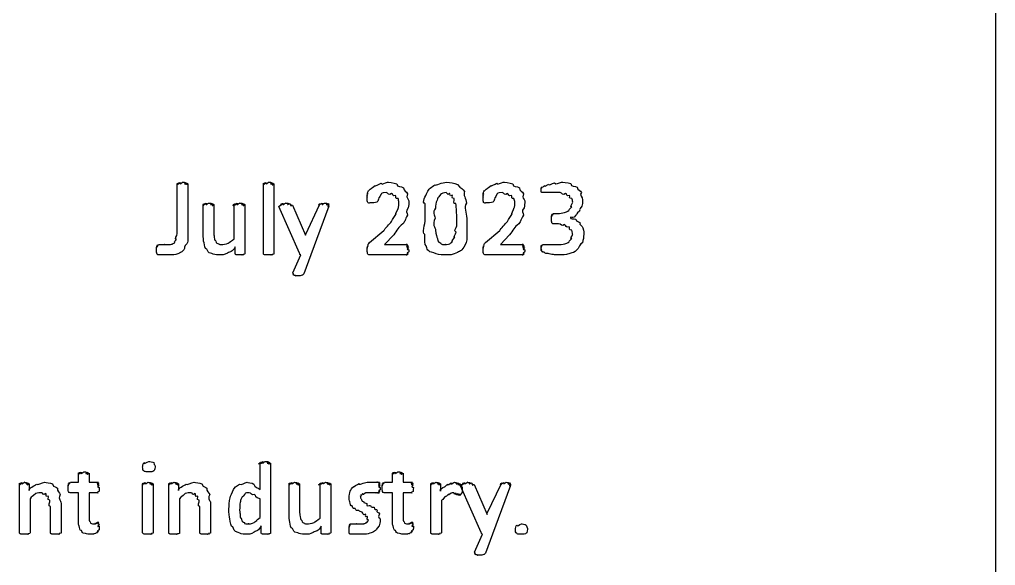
# Model space of a CAD drawing. Header units: millimetres. Extents: x 0 to 216, y 0 to 279.
# Drawn here: x 182.8 to 215.9, y 122.91 to 141.43 of the extents above; entities that cross this region are included whole.
import ezdxf

# ---------------------------------------------------------------- set-up
doc = ezdxf.new("R2010")
doc.units = ezdxf.units.MM
doc.layers.get('0').update_dxf_attribs({"linetype": 'CONTINUOUS'})

msp = doc.modelspace()

# ---------------------------------------------------------------- linework, layer by layer
at = {"color": 7}
msp.add_line((215.9, 279.4), (215.9, 0), dxfattribs=at)
at = {"color": 0}
for p, q in [((188.149, 134.173), (188.149, 135.854)), ((188.513, 135.848), (188.513, 134.084)), ((191.07, 133.495), (191.07, 135.854)), ((191.429, 135.854), (191.429, 133.495)), ((189.032, 134.162), (189.032, 135.148)), ((189.391, 135.148), (189.391, 134.261)), ((190.085, 133.991), (190.085, 135.148)), ((190.444, 135.148), (190.444, 133.495)), ((192.296, 133.5), (191.595, 135.088)), ((192.059, 135.132), (192.5, 134.107)), ((192.505, 134.151), (192.974, 135.137)), ((193.288, 135.093), (192.676, 133.44)), ((200.907, 134.851), (201.094, 134.851)), ((201.486, 134.718), (201.486, 134.713)), ((197.633, 134.658), (197.633, 134.658)), ((197.969, 134.68), (197.969, 134.68)), ((201.083, 134.498), (200.901, 134.498)), ((192.5, 134.107), (192.505, 134.151)), ((194.668, 133.864), (195.153, 134.267)), ((195.49, 134.123), (195.176, 133.792)), ((198.6, 133.864), (199.085, 134.267)), ((199.421, 134.123), (199.107, 133.792)), ((201.943, 134.151), (201.943, 134.151)), ((195.176, 133.792), (195.947, 133.792)), ((199.107, 133.792), (199.879, 133.792)), ((190.118, 133.495), (190.118, 133.715)), ((192.07, 132.833), (192.345, 133.44)), ((192.676, 133.44), (192.445, 132.8)), ((195.936, 133.44), (194.691, 133.44)), ((196.003, 133.616), (196.003, 133.616)), ((199.868, 133.44), (198.622, 133.44)), ((199.934, 133.616), (199.934, 133.616)), ((187.401, 126.258), (187.401, 126.258)), ((190.956, 125.487), (190.956, 126.38)), ((191.315, 126.38), (191.315, 124.021)), ((184.801, 125.729), (184.801, 126.038)), ((185.159, 126.038), (185.159, 125.729)), ((195.451, 125.729), (195.451, 126.038)), ((195.81, 126.038), (195.81, 125.729)), ((182.8, 124.021), (182.8, 125.674)), ((183.125, 125.674), (183.125, 125.454)), ((184.525, 125.729), (184.801, 125.729)), ((185.159, 125.729), (185.462, 125.729)), ((186.976, 124.021), (186.976, 125.674)), ((187.335, 125.674), (187.335, 124.021)), ((187.867, 124.021), (187.867, 125.674)), ((188.192, 125.674), (188.192, 125.454)), ((191.941, 124.688), (191.941, 125.674)), ((192.3, 125.674), (192.3, 124.787)), ((192.994, 124.517), (192.994, 125.674)), ((193.353, 125.674), (193.353, 124.021)), ((195.176, 125.729), (195.451, 125.729)), ((195.81, 125.729), (196.113, 125.729)), ((196.751, 124.021), (196.751, 125.674)), ((197.076, 125.674), (197.076, 125.432)), ((198.457, 124.026), (197.757, 125.614)), ((197.809, 125.493), (197.809, 125.493)), ((198.22, 125.658), (198.661, 124.633)), ((198.666, 124.677), (199.135, 125.663)), ((199.449, 125.619), (198.837, 123.965)), ((183.158, 125.173), (183.158, 124.021)), ((184.801, 125.377), (184.519, 125.377)), ((184.801, 124.484), (184.801, 125.377)), ((185.462, 125.377), (185.159, 125.377)), ((185.159, 125.377), (185.159, 124.605)), ((188.225, 125.173), (188.225, 124.021)), ((190.956, 124.533), (190.956, 125.173)), ((195.451, 125.377), (195.17, 125.377)), ((195.451, 124.484), (195.451, 125.377)), ((196.113, 125.377), (195.81, 125.377)), ((195.81, 125.377), (195.81, 124.605)), ((183.852, 124.021), (183.852, 124.908)), ((184.211, 125.013), (184.211, 124.021)), ((188.92, 124.021), (188.92, 124.908)), ((189.278, 125.013), (189.278, 124.021)), ((197.109, 125.107), (197.109, 124.021)), ((195.036, 124.484), (195.036, 124.484)), ((198.661, 124.633), (198.666, 124.677)), ((185.506, 124.236), (185.506, 124.236)), ((190.995, 124.026), (190.995, 124.258)), ((193.027, 124.021), (193.027, 124.241)), ((196.157, 124.236), (196.157, 124.236)), ((200.028, 124.142), (200.028, 124.142)), ((198.231, 123.359), (198.506, 123.965)), ((198.837, 123.965), (198.606, 123.326))]:
    msp.add_line(p, q, dxfattribs=at)
for points in [[(188.149, 135.854), (188.149, 135.762), (188.151, 135.868), (188.155, 135.876)], [(188.155, 135.876), (188.16, 135.777), (188.172, 135.888), (188.188, 135.892)], [(188.188, 135.892), (188.189, 135.788), (188.221, 135.903), (188.243, 135.903)], [(188.243, 135.903), (188.233, 135.791), (188.294, 135.909), (188.331, 135.909)], [(188.331, 135.909), (188.303, 135.909), (188.391, 135.906), (188.414, 135.903)], [(188.414, 135.903), (188.35, 135.788), (188.459, 135.9), (188.474, 135.892)], [(188.474, 135.892), (188.381, 135.777), (188.498, 135.883), (188.502, 135.876)], [(188.502, 135.876), (188.509, 135.762), (188.513, 135.859), (188.513, 135.848)], [(191.07, 135.854), (191.07, 135.762), (191.072, 135.868), (191.076, 135.876)], [(191.076, 135.876), (191.081, 135.777), (191.093, 135.888), (191.104, 135.892)], [(191.104, 135.892), (191.106, 135.788), (191.137, 135.903), (191.159, 135.903)], [(191.159, 135.903), (191.154, 135.791), (191.214, 135.909), (191.247, 135.909)], [(191.247, 135.909), (191.225, 135.909), (191.313, 135.906), (191.335, 135.903)], [(191.335, 135.903), (191.272, 135.788), (191.379, 135.9), (191.39, 135.892)], [(191.39, 135.892), (191.298, 135.777), (191.414, 135.883), (191.418, 135.876)], [(191.418, 135.876), (191.309, 135.762), (191.429, 135.861), (191.429, 135.854)], [(194.724, 135.7), (194.72, 135.684), (194.812, 135.763), (194.867, 135.793)], [(194.867, 135.793), (194.834, 135.746), (194.99, 135.854), (195.06, 135.876)], [(195.06, 135.876), (195.09, 135.791), (195.2, 135.909), (195.275, 135.909)], [(195.275, 135.909), (195.286, 135.909), (195.502, 135.892), (195.594, 135.859)], [(195.594, 135.859), (195.586, 135.724), (195.761, 135.78), (195.821, 135.722)], [(195.821, 135.722), (195.826, 135.607), (195.928, 135.595), (195.959, 135.518)], [(196.63, 135.562), (196.664, 135.669), (196.778, 135.756), (196.9, 135.815)], [(196.9, 135.815), (196.906, 135.791), (197.149, 135.909), (197.285, 135.909)], [(197.285, 135.909), (197.407, 135.909), (197.536, 135.882), (197.655, 135.826)], [(197.655, 135.826), (197.759, 135.684), (197.849, 135.695), (197.886, 135.589)], [(198.655, 135.7), (198.651, 135.684), (198.743, 135.763), (198.798, 135.793)], [(198.798, 135.793), (198.766, 135.746), (198.921, 135.854), (198.991, 135.876)], [(198.991, 135.876), (199.022, 135.791), (199.132, 135.909), (199.207, 135.909)], [(199.207, 135.909), (199.217, 135.909), (199.434, 135.892), (199.526, 135.859)], [(199.526, 135.859), (199.518, 135.724), (199.693, 135.78), (199.752, 135.722)], [(199.752, 135.722), (199.758, 135.607), (199.86, 135.595), (199.89, 135.518)], [(200.488, 135.689), (200.488, 135.655), (200.489, 135.708), (200.493, 135.716)], [(200.493, 135.716), (200.499, 135.669), (200.506, 135.73), (200.51, 135.738)], [(200.51, 135.738), (200.51, 135.684), (200.527, 135.752), (200.538, 135.76)], [(200.538, 135.76), (200.535, 135.702), (200.577, 135.783), (200.615, 135.799)], [(200.615, 135.799), (200.609, 135.735), (200.697, 135.833), (200.753, 135.848)], [(200.753, 135.848), (200.722, 135.768), (200.875, 135.882), (200.945, 135.892)], [(200.945, 135.892), (200.984, 135.791), (201.097, 135.909), (201.182, 135.909)], [(201.182, 135.909), (201.19, 135.909), (201.409, 135.894), (201.497, 135.865)], [(201.497, 135.865), (201.483, 135.733), (201.658, 135.795), (201.717, 135.744)], [(201.717, 135.744), (201.723, 135.629), (201.825, 135.629), (201.855, 135.556)], [(194.592, 135.479), (194.594, 135.409), (194.597, 135.519), (194.597, 135.534)], [(194.592, 135.413), (194.592, 135.369), (194.592, 135.46), (194.592, 135.479)], [(194.592, 135.314), (194.592, 135.305), (194.592, 135.376), (194.592, 135.413)], [(194.597, 135.534), (194.598, 135.438), (194.604, 135.562), (194.608, 135.573)], [(194.608, 135.573), (194.609, 135.581), (194.626, 135.603), (194.641, 135.622)], [(194.641, 135.622), (194.642, 135.618), (194.686, 135.666), (194.724, 135.7)], [(195.06, 135.501), (194.988, 135.365), (194.999, 135.409), (194.977, 135.336)], [(195.236, 135.556), (195.057, 135.556), (195.096, 135.537), (195.06, 135.501)], [(195.418, 135.529), (195.326, 135.438), (195.305, 135.556), (195.236, 135.556)], [(195.556, 135.457), (195.432, 135.402), (195.473, 135.509), (195.418, 135.529)], [(195.639, 135.352), (195.506, 135.342), (195.592, 135.427), (195.556, 135.457)], [(195.959, 135.518), (195.884, 135.339), (196.003, 135.363), (196.003, 135.275)], [(196.552, 135.17), (196.432, 135.217), (196.574, 135.454), (196.63, 135.562)], [(197.076, 135.49), (196.973, 135.35), (196.989, 135.383), (196.96, 135.303)], [(197.269, 135.556), (197.189, 135.556), (197.127, 135.534), (197.076, 135.49)], [(197.379, 135.534), (197.308, 135.438), (197.309, 135.556), (197.269, 135.556)], [(197.473, 135.468), (197.376, 135.409), (197.415, 135.519), (197.379, 135.534)], [(197.545, 135.352), (197.431, 135.35), (197.502, 135.438), (197.473, 135.468)], [(197.886, 135.589), (197.837, 135.475), (197.95, 135.358), (197.958, 135.203)], [(198.523, 135.479), (198.526, 135.409), (198.529, 135.519), (198.529, 135.534)], [(198.523, 135.413), (198.523, 135.369), (198.523, 135.46), (198.523, 135.479)], [(198.523, 135.314), (198.523, 135.305), (198.523, 135.376), (198.523, 135.413)], [(198.529, 135.534), (198.53, 135.438), (198.535, 135.562), (198.539, 135.573)], [(198.539, 135.573), (198.541, 135.581), (198.557, 135.603), (198.573, 135.622)], [(198.573, 135.622), (198.574, 135.618), (198.618, 135.666), (198.655, 135.7)], [(198.991, 135.501), (198.92, 135.365), (198.931, 135.409), (198.909, 135.336)], [(199.168, 135.556), (198.989, 135.556), (199.027, 135.537), (198.991, 135.501)], [(199.35, 135.529), (199.257, 135.438), (199.237, 135.556), (199.168, 135.556)], [(199.488, 135.457), (199.364, 135.402), (199.405, 135.509), (199.35, 135.529)], [(199.57, 135.352), (199.438, 135.342), (199.523, 135.427), (199.488, 135.457)], [(199.89, 135.518), (199.815, 135.339), (199.934, 135.363), (199.934, 135.275)], [(200.488, 135.655), (200.488, 135.634), (200.488, 135.678), (200.488, 135.689)], [(200.488, 135.6), (200.488, 135.6), (200.488, 135.634), (200.488, 135.655)], [(200.499, 135.573), (200.491, 135.574), (200.491, 135.589), (200.488, 135.6)], [(200.521, 135.556), (200.502, 135.559), (200.506, 135.564), (200.499, 135.573)], [(200.543, 135.556), (200.517, 135.556), (200.528, 135.556), (200.521, 135.556)], [(200.615, 135.556), (200.539, 135.556), (200.557, 135.556), (200.543, 135.556)], [(200.741, 135.556), (200.605, 135.556), (200.648, 135.556), (200.615, 135.556)], [(200.918, 135.556), (200.826, 135.556), (200.793, 135.556), (200.741, 135.556)], [(201.133, 135.556), (200.958, 135.556), (200.984, 135.556), (200.918, 135.556)], [(201.32, 135.529), (201.227, 135.438), (201.206, 135.556), (201.133, 135.556)], [(201.453, 135.462), (201.333, 135.405), (201.375, 135.514), (201.32, 135.529)], [(201.535, 135.358), (201.403, 135.347), (201.488, 135.432), (201.453, 135.462)], [(201.855, 135.556), (201.781, 135.482), (201.899, 135.399), (201.899, 135.308)], [(189.032, 135.148), (189.032, 135.056), (189.034, 135.162), (189.038, 135.17)], [(189.038, 135.17), (189.043, 135.071), (189.056, 135.183), (189.071, 135.187)], [(189.071, 135.187), (189.072, 135.082), (189.104, 135.198), (189.126, 135.198)], [(189.126, 135.198), (189.116, 135.085), (189.177, 135.203), (189.214, 135.203)], [(189.214, 135.203), (189.187, 135.203), (189.275, 135.201), (189.297, 135.198)], [(189.297, 135.198), (189.231, 135.082), (189.337, 135.194), (189.352, 135.187)], [(189.352, 135.187), (189.26, 135.071), (189.376, 135.177), (189.38, 135.17)], [(189.38, 135.17), (189.271, 135.06), (189.391, 135.159), (189.391, 135.148)], [(190.085, 135.148), (189.969, 135.056), (190.087, 135.162), (190.091, 135.17)], [(190.091, 135.17), (190.097, 135.071), (190.109, 135.183), (190.124, 135.187)], [(190.124, 135.187), (190.126, 135.082), (190.157, 135.198), (190.179, 135.198)], [(190.179, 135.198), (190.17, 135.085), (190.23, 135.203), (190.267, 135.203)], [(190.267, 135.203), (190.241, 135.203), (190.328, 135.201), (190.35, 135.198)], [(190.35, 135.198), (190.285, 135.082), (190.389, 135.194), (190.399, 135.187)], [(190.399, 135.187), (190.311, 135.071), (190.424, 135.177), (190.433, 135.17)], [(190.433, 135.17), (190.325, 135.056), (190.444, 135.155), (190.444, 135.148)], [(191.595, 135.088), (191.534, 135.034), (191.673, 135.133), (191.673, 135.148)], [(191.673, 135.148), (191.651, 135.063), (191.675, 135.173), (191.684, 135.181)], [(191.684, 135.181), (191.669, 135.078), (191.711, 135.194), (191.733, 135.198)], [(191.733, 135.198), (191.717, 135.085), (191.79, 135.203), (191.827, 135.203)], [(191.827, 135.203), (191.79, 135.203), (191.893, 135.201), (191.915, 135.198)], [(191.915, 135.198), (191.834, 135.082), (191.954, 135.194), (191.965, 135.187)], [(191.965, 135.187), (191.977, 135.071), (191.988, 135.176), (191.992, 135.165)], [(191.992, 135.165), (191.988, 135.052), (192.022, 135.146), (192.059, 135.132)], [(192.974, 135.137), (192.877, 135.067), (192.99, 135.177), (193.001, 135.181)], [(193.001, 135.181), (192.899, 135.078), (193.029, 135.194), (193.051, 135.198)], [(193.051, 135.198), (193.062, 135.085), (193.103, 135.203), (193.144, 135.203)], [(193.144, 135.203), (193.135, 135.203), (193.205, 135.201), (193.227, 135.198)], [(193.227, 135.198), (193.183, 135.078), (193.271, 135.188), (193.282, 135.181)], [(193.282, 135.181), (193.205, 135.063), (193.299, 135.162), (193.299, 135.148)], [(193.299, 135.148), (193.205, 135.034), (193.295, 135.115), (193.288, 135.093)], [(194.602, 135.248), (194.594, 135.25), (194.594, 135.287), (194.592, 135.314)], [(194.624, 135.214), (194.605, 135.217), (194.609, 135.232), (194.602, 135.248)], [(194.652, 135.203), (194.62, 135.203), (194.631, 135.206), (194.624, 135.214)], [(194.812, 135.214), (194.647, 135.203), (194.666, 135.203), (194.652, 135.203)], [(194.977, 135.336), (194.947, 135.217), (194.903, 135.221), (194.812, 135.214)], [(195.578, 134.84), (195.52, 134.802), (195.639, 134.986), (195.65, 135.049)], [(195.666, 135.225), (195.661, 135.261), (195.657, 135.311), (195.639, 135.352)], [(195.65, 135.049), (195.661, 135.045), (195.666, 135.17), (195.666, 135.225)], [(196.003, 135.275), (196.003, 135.173), (195.997, 135.121), (195.986, 135.044)], [(196.558, 134.669), (196.558, 134.796), (196.555, 135.019), (196.552, 135.17)], [(196.96, 135.303), (196.917, 135.193), (196.916, 135.133), (196.905, 135.027)], [(197.594, 135.181), (197.473, 135.137), (197.566, 135.304), (197.545, 135.352)], [(197.622, 134.95), (197.616, 135.005), (197.608, 135.115), (197.594, 135.181)], [(197.958, 135.203), (197.85, 135.052), (197.969, 134.878), (197.969, 134.68)], [(198.534, 135.248), (198.526, 135.25), (198.526, 135.287), (198.523, 135.314)], [(198.556, 135.214), (198.537, 135.217), (198.541, 135.232), (198.534, 135.248)], [(198.584, 135.203), (198.552, 135.203), (198.563, 135.206), (198.556, 135.214)], [(198.743, 135.214), (198.578, 135.203), (198.597, 135.203), (198.584, 135.203)], [(198.909, 135.336), (198.878, 135.217), (198.834, 135.221), (198.743, 135.214)], [(199.51, 134.84), (199.452, 134.802), (199.57, 134.986), (199.581, 135.049)], [(199.598, 135.225), (199.592, 135.261), (199.588, 135.311), (199.57, 135.352)], [(199.581, 135.049), (199.592, 135.045), (199.598, 135.17), (199.598, 135.225)], [(199.934, 135.275), (199.934, 135.173), (199.929, 135.121), (199.917, 135.044)], [(201.436, 134.955), (201.395, 134.957), (201.508, 135.033), (201.53, 135.077)], [(201.53, 135.077), (201.439, 135.049), (201.563, 135.177), (201.563, 135.237)], [(201.563, 135.237), (201.557, 135.269), (201.553, 135.321), (201.535, 135.358)], [(201.871, 135.099), (201.745, 134.95), (201.825, 134.973), (201.789, 134.922)], [(201.899, 135.308), (201.899, 135.199), (201.889, 135.165), (201.871, 135.099)], [(195.418, 134.58), (195.447, 134.648), (195.541, 134.763), (195.578, 134.84)], [(195.959, 134.796), (195.848, 134.608), (195.898, 134.608), (195.799, 134.498)], [(195.986, 135.044), (195.862, 134.902), (195.965, 134.884), (195.959, 134.796)], [(196.905, 135.027), (196.781, 134.864), (196.894, 134.812), (196.894, 134.691)], [(197.633, 134.658), (197.627, 134.714), (197.629, 134.864), (197.622, 134.95)], [(199.35, 134.58), (199.379, 134.648), (199.473, 134.763), (199.51, 134.84)], [(199.89, 134.796), (199.78, 134.608), (199.829, 134.608), (199.73, 134.498)], [(199.917, 135.044), (199.794, 134.902), (199.897, 134.884), (199.89, 134.796)], [(200.841, 134.68), (200.841, 134.652), (200.842, 134.74), (200.846, 134.763)], [(200.846, 134.763), (200.848, 134.696), (200.853, 134.801), (200.857, 134.812)], [(200.857, 134.812), (200.859, 134.721), (200.871, 134.836), (200.879, 134.84)], [(200.879, 134.84), (200.874, 134.732), (200.896, 134.851), (200.907, 134.851)], [(201.094, 134.851), (201.083, 134.851), (201.232, 134.859), (201.287, 134.878)], [(201.287, 134.878), (201.315, 134.886), (201.395, 134.922), (201.436, 134.955)], [(201.662, 134.79), (201.571, 134.659), (201.552, 134.732), (201.486, 134.718)], [(201.789, 134.922), (201.675, 134.846), (201.713, 134.826), (201.662, 134.79)], [(195.153, 134.267), (195.194, 134.343), (195.352, 134.488), (195.418, 134.58)], [(195.799, 134.498), (195.652, 134.39), (195.6, 134.267), (195.49, 134.123)], [(196.547, 134.14), (196.439, 134.178), (196.558, 134.47), (196.558, 134.669)], [(196.894, 134.691), (196.781, 134.465), (196.9, 134.39), (196.911, 134.277)], [(197.605, 134.217), (197.502, 134.258), (197.623, 134.352), (197.627, 134.426)], [(197.627, 134.426), (197.627, 134.406), (197.633, 134.577), (197.633, 134.658)], [(197.969, 134.68), (197.969, 134.434), (197.97, 134.327), (197.975, 134.173)], [(199.085, 134.267), (199.125, 134.343), (199.283, 134.488), (199.35, 134.58)], [(199.73, 134.498), (199.584, 134.39), (199.532, 134.267), (199.421, 134.123)], [(200.846, 134.592), (200.841, 134.582), (200.841, 134.643), (200.841, 134.68)], [(200.857, 134.536), (200.848, 134.538), (200.849, 134.57), (200.846, 134.592)], [(200.879, 134.504), (200.859, 134.509), (200.864, 134.521), (200.857, 134.536)], [(200.901, 134.498), (200.874, 134.498), (200.886, 134.499), (200.879, 134.504)], [(201.287, 134.47), (201.196, 134.379), (201.161, 134.498), (201.083, 134.498)], [(201.436, 134.399), (201.315, 134.346), (201.345, 134.455), (201.287, 134.47)], [(201.53, 134.283), (201.395, 134.28), (201.476, 134.366), (201.436, 134.399)], [(201.486, 134.713), (201.454, 134.633), (201.613, 134.685), (201.668, 134.652)], [(201.668, 134.652), (201.686, 134.567), (201.775, 134.578), (201.816, 134.531)], [(201.816, 134.531), (201.767, 134.472), (201.888, 134.426), (201.91, 134.36)], [(188.127, 133.98), (188.031, 133.965), (188.149, 134.092), (188.149, 134.173)], [(188.513, 134.084), (188.509, 133.892), (188.502, 133.9), (188.48, 133.82)], [(189.06, 133.853), (189.032, 133.916), (189.032, 134.04), (189.032, 134.162)], [(189.391, 134.261), (189.388, 134.134), (189.396, 134.101), (189.407, 134.046)], [(196.591, 133.754), (196.543, 133.755), (196.538, 133.988), (196.547, 134.14)], [(196.911, 134.277), (196.924, 134.119), (196.946, 134.069), (196.977, 133.996)], [(197.561, 134.04), (197.48, 134.013), (197.594, 134.153), (197.605, 134.217)], [(197.975, 134.173), (197.98, 134.013), (197.963, 133.892), (197.919, 133.781)], [(201.53, 133.996), (201.439, 133.972), (201.563, 134.087), (201.563, 134.14)], [(201.563, 134.14), (201.557, 134.079), (201.552, 134.241), (201.53, 134.283)], [(201.943, 134.151), (201.928, 134.042), (201.924, 133.947), (201.888, 133.858)], [(201.91, 134.36), (201.928, 134.222), (201.943, 134.224), (201.943, 134.151)], [(187.444, 133.704), (187.446, 133.638), (187.452, 133.743), (187.46, 133.754)], [(187.46, 133.754), (187.462, 133.663), (187.474, 133.777), (187.482, 133.781)], [(187.482, 133.781), (187.477, 133.674), (187.5, 133.792), (187.515, 133.792)], [(187.515, 133.792), (187.501, 133.792), (187.54, 133.792), (187.559, 133.792)], [(187.559, 133.792), (187.538, 133.792), (187.599, 133.792), (187.626, 133.792)], [(187.626, 133.792), (187.594, 133.792), (187.686, 133.792), (187.719, 133.792)], [(187.719, 133.792), (187.664, 133.792), (187.798, 133.792), (187.846, 133.792)], [(187.846, 133.792), (187.885, 133.792), (187.947, 133.798), (187.984, 133.809)], [(187.984, 133.809), (187.958, 133.814), (188.05, 133.838), (188.072, 133.864)], [(188.072, 133.864), (188.006, 133.87), (188.116, 133.931), (188.127, 133.98)], [(188.48, 133.82), (188.35, 133.729), (188.426, 133.671), (188.375, 133.616)], [(189.154, 133.638), (189.068, 133.634), (189.078, 133.772), (189.06, 133.853)], [(189.407, 134.046), (189.414, 133.91), (189.44, 133.948), (189.462, 133.908)], [(189.462, 133.908), (189.462, 133.832), (189.519, 133.842), (189.556, 133.82)], [(189.556, 133.82), (189.536, 133.792), (189.636, 133.792), (189.688, 133.792)], [(189.688, 133.792), (189.653, 133.792), (189.818, 133.809), (189.881, 133.842)], [(189.881, 133.842), (189.895, 133.858), (190.011, 133.925), (190.085, 133.991)], [(194.592, 133.693), (194.594, 133.63), (194.6, 133.735), (194.608, 133.754)], [(194.608, 133.754), (194.609, 133.667), (194.622, 133.79), (194.63, 133.809)], [(194.63, 133.809), (194.627, 133.821), (194.653, 133.845), (194.668, 133.864)], [(195.947, 133.792), (195.855, 133.792), (195.961, 133.788), (195.969, 133.781)], [(195.969, 133.781), (195.87, 133.66), (195.982, 133.762), (195.986, 133.748)], [(195.986, 133.748), (195.881, 133.63), (195.997, 133.715), (195.997, 133.693)], [(196.85, 133.517), (196.62, 133.546), (196.631, 133.651), (196.591, 133.754)], [(196.977, 133.996), (196.984, 133.858), (197.043, 133.875), (197.087, 133.842)], [(197.087, 133.842), (197.076, 133.792), (197.192, 133.792), (197.258, 133.792)], [(197.258, 133.792), (197.193, 133.792), (197.353, 133.801), (197.39, 133.82)], [(197.39, 133.82), (197.387, 133.832), (197.463, 133.871), (197.49, 133.908)], [(197.49, 133.908), (197.443, 133.905), (197.542, 133.988), (197.561, 134.04)], [(197.919, 133.781), (197.773, 133.561), (197.784, 133.59), (197.649, 133.528)], [(198.523, 133.693), (198.526, 133.63), (198.531, 133.735), (198.539, 133.754)], [(198.539, 133.754), (198.541, 133.667), (198.553, 133.79), (198.562, 133.809)], [(198.562, 133.809), (198.559, 133.821), (198.585, 133.845), (198.6, 133.864)], [(199.879, 133.792), (199.787, 133.792), (199.893, 133.788), (199.901, 133.781)], [(199.901, 133.781), (199.802, 133.66), (199.914, 133.762), (199.917, 133.748)], [(199.917, 133.748), (199.813, 133.63), (199.929, 133.715), (199.929, 133.693)], [(200.488, 133.699), (200.488, 133.649), (200.491, 133.759), (200.499, 133.77)], [(200.499, 133.77), (200.502, 133.674), (200.518, 133.792), (200.538, 133.792)], [(200.538, 133.792), (200.528, 133.792), (200.562, 133.792), (200.593, 133.792)], [(200.593, 133.792), (200.59, 133.792), (200.666, 133.792), (200.714, 133.792)], [(200.714, 133.792), (200.686, 133.792), (200.816, 133.792), (200.879, 133.792)], [(200.879, 133.792), (200.932, 133.792), (201.018, 133.792), (201.1, 133.792)], [(201.1, 133.792), (201.086, 133.792), (201.239, 133.799), (201.298, 133.814)], [(201.298, 133.814), (201.322, 133.826), (201.404, 133.856), (201.442, 133.886)], [(201.442, 133.886), (201.399, 133.887), (201.511, 133.955), (201.53, 133.996)], [(201.888, 133.858), (201.737, 133.748), (201.797, 133.695), (201.728, 133.633)], [(187.444, 133.627), (187.444, 133.597), (187.444, 133.685), (187.444, 133.704)], [(187.444, 133.561), (187.444, 133.539), (187.444, 133.601), (187.444, 133.627)], [(187.454, 133.511), (187.446, 133.502), (187.446, 133.542), (187.444, 133.561)], [(187.465, 133.478), (187.454, 133.475), (187.457, 133.5), (187.454, 133.511)], [(187.488, 133.451), (187.465, 133.458), (187.472, 133.47), (187.465, 133.478)], [(187.537, 133.44), (187.48, 133.44), (187.494, 133.442), (187.488, 133.451)], [(187.626, 133.44), (187.532, 133.44), (187.562, 133.44), (187.537, 133.44)], [(187.741, 133.44), (187.601, 133.44), (187.661, 133.44), (187.626, 133.44)], [(187.862, 133.44), (187.799, 133.44), (187.781, 133.44), (187.741, 133.44)], [(188.171, 133.484), (188.083, 133.44), (187.986, 133.44), (187.862, 133.44)], [(188.375, 133.616), (188.248, 133.502), (188.255, 133.517), (188.171, 133.484)], [(189.325, 133.495), (189.156, 133.513), (189.198, 133.579), (189.154, 133.638)], [(189.589, 133.44), (189.418, 133.44), (189.398, 133.458), (189.325, 133.495)], [(189.854, 133.506), (189.73, 133.44), (189.68, 133.44), (189.589, 133.44)], [(190.118, 133.715), (190.021, 133.528), (189.942, 133.55), (189.854, 133.506)], [(190.124, 133.473), (190.109, 133.469), (190.118, 133.487), (190.118, 133.495)], [(190.146, 133.451), (190.115, 133.453), (190.126, 133.464), (190.124, 133.473)], [(190.196, 133.44), (190.142, 133.442), (190.16, 133.446), (190.146, 133.451)], [(190.278, 133.44), (190.182, 133.44), (190.217, 133.44), (190.196, 133.44)], [(190.355, 133.44), (190.248, 133.44), (190.311, 133.44), (190.278, 133.44)], [(190.405, 133.451), (190.289, 133.442), (190.377, 133.442), (190.355, 133.44)], [(190.433, 133.473), (190.314, 133.453), (190.419, 133.458), (190.405, 133.451)], [(190.444, 133.495), (190.444, 133.469), (190.439, 133.479), (190.433, 133.473)], [(191.076, 133.467), (191.07, 133.464), (191.07, 133.484), (191.07, 133.495)], [(191.104, 133.451), (191.081, 133.453), (191.083, 133.463), (191.076, 133.467)], [(191.159, 133.44), (191.106, 133.442), (191.117, 133.446), (191.104, 133.451)], [(191.247, 133.44), (191.154, 133.44), (191.184, 133.44), (191.159, 133.44)], [(191.335, 133.44), (191.225, 133.44), (191.283, 133.44), (191.247, 133.44)], [(191.39, 133.451), (191.272, 133.442), (191.36, 133.442), (191.335, 133.44)], [(191.418, 133.467), (191.298, 133.453), (191.404, 133.458), (191.39, 133.451)], [(191.429, 133.495), (191.426, 133.464), (191.425, 133.474), (191.418, 133.467)], [(192.312, 133.461), (192.304, 133.464), (192.298, 133.485), (192.296, 133.5)], [(192.345, 133.44), (192.323, 133.442), (192.323, 133.451), (192.312, 133.461)], [(194.592, 133.61), (194.592, 133.586), (194.592, 133.671), (194.592, 133.693)], [(194.597, 133.528), (194.592, 133.519), (194.592, 133.578), (194.592, 133.61)], [(194.613, 133.473), (194.598, 133.475), (194.6, 133.506), (194.597, 133.528)], [(194.647, 133.445), (194.616, 133.451), (194.624, 133.461), (194.613, 133.473)], [(194.691, 133.44), (194.642, 133.44), (194.66, 133.441), (194.647, 133.445)], [(195.964, 133.451), (195.851, 133.44), (195.947, 133.44), (195.936, 133.44)], [(195.986, 133.484), (195.87, 133.453), (195.975, 133.458), (195.964, 133.451)], [(195.997, 133.539), (195.877, 133.484), (195.989, 133.497), (195.986, 133.484)], [(195.997, 133.693), (195.884, 133.586), (196.003, 133.645), (196.003, 133.616)], [(196.003, 133.616), (196.003, 133.531), (196, 133.563), (195.997, 133.539)], [(197.241, 133.44), (197.002, 133.44), (196.982, 133.464), (196.85, 133.517)], [(197.649, 133.528), (197.502, 133.44), (197.376, 133.44), (197.241, 133.44)], [(198.523, 133.61), (198.523, 133.586), (198.523, 133.671), (198.523, 133.693)], [(198.529, 133.528), (198.523, 133.519), (198.523, 133.578), (198.523, 133.61)], [(198.545, 133.473), (198.53, 133.475), (198.531, 133.506), (198.529, 133.528)], [(198.578, 133.445), (198.548, 133.451), (198.556, 133.461), (198.545, 133.473)], [(198.622, 133.44), (198.574, 133.44), (198.592, 133.441), (198.578, 133.445)], [(199.896, 133.451), (199.783, 133.44), (199.879, 133.44), (199.868, 133.44)], [(199.917, 133.484), (199.802, 133.453), (199.906, 133.458), (199.896, 133.451)], [(199.929, 133.539), (199.809, 133.484), (199.92, 133.497), (199.917, 133.484)], [(199.929, 133.693), (199.815, 133.586), (199.934, 133.645), (199.934, 133.616)], [(199.934, 133.616), (199.934, 133.531), (199.931, 133.563), (199.929, 133.539)], [(200.488, 133.649), (200.488, 133.594), (200.488, 133.679), (200.488, 133.699)], [(200.499, 133.61), (200.491, 133.563), (200.491, 133.634), (200.488, 133.649)], [(200.51, 133.588), (200.499, 133.546), (200.502, 133.602), (200.499, 133.61)], [(200.532, 133.566), (200.51, 133.531), (200.517, 133.58), (200.51, 133.588)], [(200.593, 133.533), (200.524, 133.517), (200.539, 133.558), (200.532, 133.566)], [(200.725, 133.489), (200.594, 133.487), (200.629, 133.518), (200.593, 133.533)], [(200.907, 133.456), (200.819, 133.461), (200.78, 133.478), (200.725, 133.489)], [(201.127, 133.44), (200.954, 133.44), (200.976, 133.445), (200.907, 133.456)], [(201.469, 133.489), (201.278, 133.44), (201.255, 133.44), (201.127, 133.44)], [(201.728, 133.633), (201.597, 133.506), (201.571, 133.522), (201.469, 133.489)], [(192.103, 132.789), (192.054, 132.782), (192.092, 132.815), (192.07, 132.833)], [(192.119, 132.756), (192.054, 132.756), (192.103, 132.775), (192.103, 132.789)], [(192.163, 132.74), (192.077, 132.742), (192.13, 132.749), (192.119, 132.756)], [(192.246, 132.734), (192.116, 132.734), (192.185, 132.737), (192.163, 132.74)], [(192.384, 132.751), (192.33, 132.734), (192.308, 132.734), (192.246, 132.734)], [(192.445, 132.8), (192.392, 132.756), (192.417, 132.762), (192.384, 132.751)], [(186.976, 126.258), (186.976, 126.266), (186.99, 126.37), (187.021, 126.396)], [(187.021, 126.115), (186.976, 126.129), (186.976, 126.188), (186.976, 126.258)], [(187.021, 126.396), (187.039, 126.317), (187.11, 126.435), (187.191, 126.435)], [(187.186, 126.082), (187.034, 126.082), (187.049, 126.093), (187.021, 126.115)], [(187.351, 126.121), (187.314, 126.082), (187.266, 126.082), (187.186, 126.082)], [(187.191, 126.435), (187.2, 126.435), (187.326, 126.421), (187.357, 126.396)], [(187.401, 126.258), (187.376, 126.133), (187.384, 126.146), (187.351, 126.121)], [(187.357, 126.396), (187.376, 126.27), (187.401, 126.328), (187.401, 126.258)], [(190.956, 126.38), (190.84, 126.287), (190.958, 126.394), (190.962, 126.402)], [(190.962, 126.402), (190.968, 126.303), (190.979, 126.414), (190.995, 126.419)], [(190.995, 126.419), (190.997, 126.31), (191.028, 126.425), (191.05, 126.43)], [(191.05, 126.43), (191.042, 126.317), (191.099, 126.435), (191.133, 126.435)], [(191.133, 126.435), (191.112, 126.435), (191.198, 126.432), (191.221, 126.43)], [(191.221, 126.43), (191.156, 126.31), (191.259, 126.421), (191.27, 126.419)], [(191.27, 126.419), (191.182, 126.303), (191.295, 126.409), (191.303, 126.402)], [(191.303, 126.402), (191.196, 126.287), (191.315, 126.387), (191.315, 126.38)], [(184.801, 126.038), (184.801, 125.939), (184.802, 126.046), (184.806, 126.055)], [(184.806, 126.055), (184.811, 125.953), (184.822, 126.067), (184.834, 126.071)], [(184.834, 126.071), (184.836, 125.961), (184.866, 126.077), (184.889, 126.077)], [(184.889, 126.077), (184.884, 125.964), (184.944, 126.082), (184.977, 126.082)], [(184.977, 126.082), (184.955, 126.082), (185.043, 126.08), (185.065, 126.077)], [(185.065, 126.077), (185.002, 125.961), (185.109, 126.074), (185.12, 126.071)], [(185.12, 126.071), (185.028, 125.953), (185.143, 126.062), (185.148, 126.055)], [(185.148, 126.055), (185.039, 125.939), (185.159, 126.041), (185.159, 126.038)], [(195.451, 126.038), (195.451, 125.939), (195.453, 126.046), (195.457, 126.055)], [(195.457, 126.055), (195.462, 125.953), (195.473, 126.067), (195.484, 126.071)], [(195.484, 126.071), (195.487, 125.961), (195.518, 126.077), (195.539, 126.077)], [(195.539, 126.077), (195.535, 125.964), (195.594, 126.082), (195.628, 126.082)], [(195.628, 126.082), (195.606, 126.082), (195.694, 126.08), (195.716, 126.077)], [(195.716, 126.077), (195.652, 125.961), (195.76, 126.074), (195.771, 126.071)], [(195.771, 126.071), (195.679, 125.953), (195.794, 126.062), (195.799, 126.055)], [(195.799, 126.055), (195.69, 125.939), (195.81, 126.041), (195.81, 126.038)], [(182.8, 125.674), (182.8, 125.582), (182.801, 125.688), (182.805, 125.696)], [(182.805, 125.696), (182.806, 125.597), (182.818, 125.709), (182.833, 125.713)], [(182.833, 125.713), (182.835, 125.608), (182.863, 125.724), (182.882, 125.724)], [(182.882, 125.724), (182.877, 125.611), (182.932, 125.729), (182.965, 125.729)], [(182.965, 125.729), (182.939, 125.729), (183.02, 125.727), (183.042, 125.724)], [(183.042, 125.724), (182.983, 125.608), (183.081, 125.72), (183.092, 125.713)], [(183.092, 125.713), (183.005, 125.597), (183.11, 125.703), (183.114, 125.696)], [(183.114, 125.696), (183.016, 125.582), (183.125, 125.681), (183.125, 125.674)], [(183.125, 125.454), (183.104, 125.523), (183.298, 125.619), (183.384, 125.663)], [(183.384, 125.663), (183.395, 125.611), (183.562, 125.729), (183.654, 125.729)], [(183.654, 125.729), (183.706, 125.729), (183.843, 125.71), (183.913, 125.674)], [(183.913, 125.674), (183.968, 125.538), (184.045, 125.587), (184.089, 125.525)], [(184.089, 125.525), (184.056, 125.417), (184.164, 125.395), (184.183, 125.311)], [(184.448, 125.553), (184.448, 125.527), (184.449, 125.614), (184.453, 125.636)], [(184.464, 125.415), (184.448, 125.432), (184.448, 125.49), (184.448, 125.553)], [(184.453, 125.636), (184.454, 125.571), (184.46, 125.676), (184.464, 125.691)], [(184.464, 125.691), (184.466, 125.6), (184.478, 125.714), (184.486, 125.718)], [(184.486, 125.718), (184.483, 125.611), (184.51, 125.729), (184.525, 125.729)], [(185.462, 125.729), (185.365, 125.729), (185.474, 125.725), (185.479, 125.718)], [(185.479, 125.718), (185.377, 125.6), (185.491, 125.705), (185.495, 125.691)], [(185.495, 125.691), (185.385, 125.571), (185.5, 125.658), (185.5, 125.636)], [(185.5, 125.636), (185.388, 125.527), (185.506, 125.586), (185.506, 125.553)], [(185.506, 125.553), (185.506, 125.432), (185.502, 125.444), (185.495, 125.415)], [(186.976, 125.674), (186.976, 125.582), (186.978, 125.688), (186.982, 125.696)], [(186.982, 125.696), (186.987, 125.597), (186.998, 125.709), (187.009, 125.713)], [(187.009, 125.713), (187.012, 125.608), (187.042, 125.724), (187.065, 125.724)], [(187.065, 125.724), (187.06, 125.611), (187.12, 125.729), (187.153, 125.729)], [(187.153, 125.729), (187.131, 125.729), (187.219, 125.727), (187.241, 125.724)], [(187.241, 125.724), (187.178, 125.608), (187.285, 125.72), (187.296, 125.713)], [(187.296, 125.713), (187.204, 125.597), (187.319, 125.703), (187.324, 125.696)], [(187.324, 125.696), (187.215, 125.582), (187.335, 125.681), (187.335, 125.674)], [(187.867, 125.674), (187.867, 125.582), (187.868, 125.688), (187.872, 125.696)], [(187.872, 125.696), (187.874, 125.597), (187.885, 125.709), (187.9, 125.713)], [(187.9, 125.713), (187.903, 125.608), (187.93, 125.724), (187.949, 125.724)], [(187.949, 125.724), (187.944, 125.611), (187.999, 125.729), (188.032, 125.729)], [(188.032, 125.729), (188.006, 125.729), (188.087, 125.727), (188.109, 125.724)], [(188.109, 125.724), (188.05, 125.608), (188.148, 125.72), (188.159, 125.713)], [(188.159, 125.713), (188.072, 125.597), (188.177, 125.703), (188.181, 125.696)], [(188.181, 125.696), (188.083, 125.582), (188.192, 125.681), (188.192, 125.674)], [(188.192, 125.454), (188.171, 125.523), (188.365, 125.619), (188.451, 125.663)], [(188.451, 125.663), (188.462, 125.611), (188.629, 125.729), (188.721, 125.729)], [(188.721, 125.729), (188.773, 125.729), (188.91, 125.71), (188.98, 125.674)], [(188.98, 125.674), (189.035, 125.538), (189.112, 125.587), (189.156, 125.525)], [(189.156, 125.525), (189.123, 125.417), (189.231, 125.395), (189.25, 125.311)], [(189.942, 125.2), (189.954, 125.251), (190.005, 125.404), (190.058, 125.481)], [(190.058, 125.481), (190.06, 125.527), (190.179, 125.622), (190.256, 125.663)], [(190.256, 125.663), (190.333, 125.611), (190.421, 125.729), (190.521, 125.729)], [(190.521, 125.729), (190.517, 125.729), (190.682, 125.709), (190.752, 125.669)], [(190.752, 125.669), (190.774, 125.531), (190.89, 125.567), (190.956, 125.487)], [(191.941, 125.674), (191.941, 125.582), (191.943, 125.688), (191.947, 125.696)], [(191.947, 125.696), (191.952, 125.597), (191.965, 125.709), (191.98, 125.713)], [(191.98, 125.713), (191.981, 125.608), (192.013, 125.724), (192.035, 125.724)], [(192.035, 125.724), (192.025, 125.611), (192.086, 125.729), (192.123, 125.729)], [(192.123, 125.729), (192.096, 125.729), (192.184, 125.727), (192.206, 125.724)], [(192.206, 125.724), (192.14, 125.608), (192.246, 125.72), (192.261, 125.713)], [(192.261, 125.713), (192.169, 125.597), (192.285, 125.703), (192.289, 125.696)], [(192.289, 125.696), (192.18, 125.586), (192.3, 125.685), (192.3, 125.674)], [(192.994, 125.674), (192.878, 125.582), (192.996, 125.688), (193, 125.696)], [(193, 125.696), (193.006, 125.597), (193.018, 125.709), (193.033, 125.713)], [(193.033, 125.713), (193.036, 125.608), (193.066, 125.724), (193.088, 125.724)], [(193.088, 125.724), (193.08, 125.611), (193.139, 125.729), (193.176, 125.729)], [(193.176, 125.729), (193.15, 125.729), (193.237, 125.727), (193.259, 125.724)], [(193.259, 125.724), (193.194, 125.608), (193.298, 125.72), (193.308, 125.713)], [(193.308, 125.713), (193.22, 125.597), (193.333, 125.703), (193.342, 125.696)], [(193.342, 125.696), (193.234, 125.582), (193.353, 125.681), (193.353, 125.674)], [(194.017, 125.432), (194.029, 125.472), (194.08, 125.542), (194.133, 125.586)], [(194.133, 125.586), (194.133, 125.56), (194.245, 125.665), (194.32, 125.691)], [(194.32, 125.691), (194.283, 125.611), (194.487, 125.729), (194.59, 125.729)], [(194.59, 125.729), (194.547, 125.729), (194.678, 125.729), (194.722, 125.729)], [(194.722, 125.729), (194.753, 125.729), (194.806, 125.729), (194.844, 125.729)], [(194.844, 125.729), (194.827, 125.729), (194.911, 125.729), (194.937, 125.729)], [(194.937, 125.729), (194.878, 125.729), (194.981, 125.729), (194.992, 125.729)], [(194.992, 125.729), (194.904, 125.729), (195.016, 125.724), (195.02, 125.713)], [(195.02, 125.713), (194.911, 125.589), (195.025, 125.688), (195.025, 125.674)], [(195.025, 125.674), (194.915, 125.564), (195.031, 125.647), (195.031, 125.625)], [(195.031, 125.47), (194.915, 125.417), (195.028, 125.429), (195.025, 125.415)], [(195.031, 125.625), (194.918, 125.523), (195.036, 125.582), (195.036, 125.553)], [(195.036, 125.553), (195.036, 125.465), (195.034, 125.495), (195.031, 125.47)], [(195.098, 125.553), (195.098, 125.527), (195.1, 125.614), (195.104, 125.636)], [(195.115, 125.415), (195.098, 125.432), (195.098, 125.49), (195.098, 125.553)], [(195.104, 125.636), (195.106, 125.571), (195.111, 125.676), (195.115, 125.691)], [(195.115, 125.691), (195.116, 125.6), (195.129, 125.714), (195.137, 125.718)], [(195.137, 125.718), (195.134, 125.611), (195.161, 125.729), (195.176, 125.729)], [(196.113, 125.729), (196.016, 125.729), (196.125, 125.725), (196.129, 125.718)], [(196.129, 125.718), (196.027, 125.6), (196.142, 125.705), (196.146, 125.691)], [(196.146, 125.691), (196.035, 125.571), (196.152, 125.658), (196.152, 125.636)], [(196.152, 125.636), (196.038, 125.527), (196.157, 125.586), (196.157, 125.553)], [(196.157, 125.553), (196.157, 125.432), (196.153, 125.444), (196.146, 125.415)], [(196.751, 125.674), (196.751, 125.582), (196.752, 125.688), (196.756, 125.696)], [(196.756, 125.696), (196.758, 125.597), (196.769, 125.709), (196.784, 125.713)], [(196.784, 125.713), (196.787, 125.608), (196.814, 125.724), (196.833, 125.724)], [(196.833, 125.724), (196.828, 125.611), (196.883, 125.729), (196.916, 125.729)], [(196.916, 125.729), (196.89, 125.729), (196.971, 125.727), (196.993, 125.724)], [(196.993, 125.724), (196.934, 125.608), (197.032, 125.72), (197.043, 125.713)], [(197.043, 125.713), (196.956, 125.597), (197.061, 125.703), (197.065, 125.696)], [(197.065, 125.696), (196.967, 125.582), (197.076, 125.681), (197.076, 125.674)], [(197.076, 125.432), (197.015, 125.476), (197.167, 125.543), (197.208, 125.581)], [(197.208, 125.581), (197.217, 125.549), (197.292, 125.647), (197.329, 125.669)], [(197.329, 125.669), (197.291, 125.593), (197.402, 125.705), (197.44, 125.713)], [(197.44, 125.713), (197.368, 125.611), (197.519, 125.729), (197.556, 125.729)], [(197.556, 125.729), (197.536, 125.729), (197.589, 125.727), (197.611, 125.724)], [(197.611, 125.724), (197.58, 125.608), (197.655, 125.72), (197.677, 125.713)], [(197.677, 125.713), (197.629, 125.593), (197.724, 125.698), (197.743, 125.691)], [(197.743, 125.691), (197.666, 125.578), (197.773, 125.676), (197.782, 125.669)], [(197.782, 125.669), (197.68, 125.564), (197.794, 125.654), (197.798, 125.647)], [(197.798, 125.647), (197.688, 125.553), (197.804, 125.636), (197.804, 125.625)], [(197.804, 125.625), (197.691, 125.531), (197.809, 125.597), (197.809, 125.575)], [(197.757, 125.614), (197.695, 125.56), (197.834, 125.659), (197.834, 125.674)], [(197.809, 125.575), (197.809, 125.49), (197.809, 125.528), (197.809, 125.493)], [(197.809, 125.493), (197.809, 125.421), (197.809, 125.432), (197.809, 125.41)], [(197.834, 125.674), (197.812, 125.589), (197.837, 125.699), (197.845, 125.707)], [(197.845, 125.707), (197.83, 125.604), (197.872, 125.72), (197.895, 125.724)], [(197.895, 125.724), (197.878, 125.611), (197.951, 125.729), (197.988, 125.729)], [(197.988, 125.729), (197.951, 125.729), (198.054, 125.727), (198.077, 125.724)], [(198.077, 125.724), (197.995, 125.608), (198.115, 125.72), (198.126, 125.713)], [(198.126, 125.713), (198.138, 125.597), (198.15, 125.702), (198.154, 125.691)], [(198.154, 125.691), (198.15, 125.578), (198.182, 125.671), (198.22, 125.658)], [(199.135, 125.663), (199.038, 125.593), (199.151, 125.703), (199.162, 125.707)], [(199.162, 125.707), (199.061, 125.604), (199.19, 125.72), (199.212, 125.724)], [(199.212, 125.724), (199.223, 125.611), (199.264, 125.729), (199.306, 125.729)], [(199.306, 125.729), (199.296, 125.729), (199.366, 125.727), (199.388, 125.724)], [(199.388, 125.724), (199.344, 125.604), (199.432, 125.714), (199.444, 125.707)], [(199.444, 125.707), (199.366, 125.589), (199.46, 125.688), (199.46, 125.674)], [(199.46, 125.674), (199.366, 125.56), (199.456, 125.641), (199.449, 125.619)], [(183.356, 125.344), (183.225, 125.218), (183.227, 125.268), (183.158, 125.173)], [(183.555, 125.377), (183.472, 125.377), (183.423, 125.366), (183.356, 125.344)], [(183.687, 125.344), (183.589, 125.258), (183.606, 125.377), (183.555, 125.377)], [(183.775, 125.256), (183.662, 125.218), (183.723, 125.324), (183.687, 125.344)], [(183.83, 125.118), (183.71, 125.141), (183.8, 125.218), (183.775, 125.256)], [(183.852, 124.908), (183.737, 124.916), (183.844, 125.065), (183.83, 125.118)], [(184.183, 125.311), (184.092, 125.134), (184.211, 125.13), (184.211, 125.013)], [(184.519, 125.377), (184.472, 125.377), (184.478, 125.389), (184.464, 125.415)], [(185.495, 125.415), (185.374, 125.377), (185.476, 125.377), (185.462, 125.377)], [(188.423, 125.344), (188.292, 125.218), (188.294, 125.268), (188.225, 125.173)], [(188.622, 125.377), (188.539, 125.377), (188.49, 125.366), (188.423, 125.344)], [(188.754, 125.344), (188.656, 125.258), (188.673, 125.377), (188.622, 125.377)], [(188.842, 125.256), (188.729, 125.218), (188.79, 125.324), (188.754, 125.344)], [(188.897, 125.118), (188.777, 125.141), (188.867, 125.218), (188.842, 125.256)], [(188.92, 124.908), (188.803, 124.916), (188.911, 125.065), (188.897, 125.118)], [(189.25, 125.311), (189.159, 125.134), (189.278, 125.13), (189.278, 125.013)], [(189.903, 124.825), (189.903, 124.914), (189.916, 125.09), (189.942, 125.2)], [(190.339, 125.211), (190.285, 125.101), (190.295, 125.108), (190.284, 125.046)], [(190.438, 125.332), (190.336, 125.2), (190.363, 125.262), (190.339, 125.211)], [(190.592, 125.377), (190.421, 125.377), (190.482, 125.361), (190.438, 125.332)], [(190.774, 125.321), (190.66, 125.258), (190.655, 125.377), (190.592, 125.377)], [(190.956, 125.173), (190.777, 125.189), (190.832, 125.288), (190.774, 125.321)], [(193.978, 125.25), (193.978, 125.24), (193.991, 125.377), (194.017, 125.432)], [(194.006, 125.068), (193.978, 125.104), (193.978, 125.18), (193.978, 125.25)], [(194.386, 125.311), (194.356, 125.203), (194.37, 125.286), (194.37, 125.272)], [(194.37, 125.272), (194.356, 125.141), (194.378, 125.184), (194.397, 125.151)], [(194.436, 125.344), (194.378, 125.229), (194.397, 125.324), (194.386, 125.311)], [(194.397, 125.151), (194.397, 125.079), (194.444, 125.093), (194.474, 125.068)], [(194.518, 125.366), (194.422, 125.247), (194.458, 125.355), (194.436, 125.344)], [(194.639, 125.377), (194.492, 125.377), (194.554, 125.373), (194.518, 125.366)], [(194.777, 125.377), (194.706, 125.377), (194.691, 125.377), (194.639, 125.377)], [(194.882, 125.377), (194.786, 125.377), (194.817, 125.377), (194.777, 125.377)], [(194.954, 125.377), (194.845, 125.377), (194.911, 125.377), (194.882, 125.377)], [(194.992, 125.377), (194.882, 125.377), (194.972, 125.377), (194.954, 125.377)], [(195.009, 125.382), (194.896, 125.377), (194.999, 125.377), (194.992, 125.377)], [(195.025, 125.415), (194.907, 125.388), (195.016, 125.389), (195.009, 125.382)], [(195.17, 125.377), (195.123, 125.377), (195.129, 125.389), (195.115, 125.415)], [(196.146, 125.415), (196.024, 125.377), (196.126, 125.377), (196.113, 125.377)], [(197.23, 125.233), (197.151, 125.13), (197.153, 125.157), (197.109, 125.107)], [(197.341, 125.316), (197.227, 125.2), (197.27, 125.269), (197.23, 125.233)], [(197.434, 125.36), (197.294, 125.24), (197.374, 125.338), (197.341, 125.316)], [(197.534, 125.377), (197.474, 125.377), (197.467, 125.371), (197.434, 125.36)], [(197.605, 125.366), (197.534, 125.258), (197.558, 125.377), (197.534, 125.377)], [(197.671, 125.349), (197.58, 125.247), (197.63, 125.361), (197.605, 125.366)], [(197.721, 125.332), (197.618, 125.236), (197.689, 125.345), (197.671, 125.349)], [(197.759, 125.327), (197.647, 125.225), (197.735, 125.329), (197.721, 125.332)], [(197.782, 125.332), (197.668, 125.225), (197.77, 125.327), (197.759, 125.327)], [(197.798, 125.36), (197.68, 125.236), (197.788, 125.339), (197.782, 125.332)], [(197.809, 125.41), (197.809, 125.377), (197.805, 125.371), (197.798, 125.36)], [(189.936, 124.495), (189.903, 124.541), (189.903, 124.711), (189.903, 124.825)], [(190.284, 125.046), (190.263, 124.976), (190.267, 124.92), (190.267, 124.859)], [(190.267, 124.859), (190.263, 124.726), (190.27, 124.721), (190.278, 124.655)], [(192.3, 124.787), (192.297, 124.66), (192.305, 124.627), (192.316, 124.572)], [(194.078, 124.936), (194.014, 124.883), (194.024, 125.016), (194.006, 125.068)], [(194.182, 124.842), (194.078, 124.81), (194.11, 124.899), (194.078, 124.936)], [(194.303, 124.77), (194.154, 124.759), (194.222, 124.816), (194.182, 124.842)], [(194.474, 125.068), (194.459, 125.031), (194.542, 125.025), (194.579, 125.008)], [(194.579, 125.008), (194.536, 124.876), (194.659, 124.969), (194.7, 124.947)], [(194.7, 124.947), (194.739, 124.836), (194.786, 124.906), (194.827, 124.881)], [(194.827, 124.881), (194.819, 124.784), (194.902, 124.823), (194.932, 124.787)], [(194.932, 124.787), (194.882, 124.715), (194.99, 124.711), (195.009, 124.66)], [(184.822, 124.252), (184.801, 124.222), (184.801, 124.395), (184.801, 124.484)], [(185.159, 124.605), (185.156, 124.413), (185.17, 124.437), (185.192, 124.39)], [(190.036, 124.219), (189.948, 124.211), (189.958, 124.387), (189.936, 124.495)], [(190.278, 124.655), (190.281, 124.479), (190.307, 124.535), (190.333, 124.484)], [(190.333, 124.484), (190.333, 124.38), (190.39, 124.395), (190.427, 124.362)], [(190.851, 124.429), (190.803, 124.42), (190.919, 124.492), (190.956, 124.533)], [(191.969, 124.379), (191.941, 124.442), (191.941, 124.567), (191.941, 124.688)], [(192.316, 124.572), (192.323, 124.435), (192.349, 124.474), (192.371, 124.434)], [(192.79, 124.368), (192.804, 124.385), (192.92, 124.45), (192.994, 124.517)], [(194.425, 124.715), (194.356, 124.718), (194.347, 124.751), (194.303, 124.77)], [(194.529, 124.649), (194.433, 124.564), (194.465, 124.696), (194.425, 124.715)], [(194.607, 124.567), (194.496, 124.517), (194.563, 124.627), (194.529, 124.649)], [(194.634, 124.456), (194.532, 124.453), (194.624, 124.536), (194.607, 124.567)], [(194.612, 124.395), (194.532, 124.387), (194.634, 124.434), (194.634, 124.456)], [(195.009, 124.66), (194.918, 124.497), (195.036, 124.553), (195.036, 124.484)], [(195.036, 124.484), (195.036, 124.343), (195.021, 124.324), (194.992, 124.258)], [(195.473, 124.252), (195.451, 124.222), (195.451, 124.395), (195.451, 124.484)], [(195.81, 124.605), (195.807, 124.413), (195.821, 124.437), (195.843, 124.39)], [(184.9, 124.092), (184.834, 124.094), (184.84, 124.189), (184.822, 124.252)], [(185.192, 124.39), (185.204, 124.318), (185.261, 124.318), (185.324, 124.318)], [(185.324, 124.318), (185.288, 124.318), (185.364, 124.32), (185.379, 124.324)], [(185.379, 124.324), (185.319, 124.329), (185.407, 124.336), (185.418, 124.34)], [(185.418, 124.34), (185.343, 124.34), (185.443, 124.353), (185.451, 124.357)], [(185.451, 124.357), (185.363, 124.351), (185.47, 124.368), (185.479, 124.368)], [(185.479, 124.368), (185.374, 124.351), (185.485, 124.365), (185.489, 124.362)], [(185.489, 124.362), (185.38, 124.347), (185.495, 124.357), (185.495, 124.346)], [(185.495, 124.346), (185.385, 124.329), (185.5, 124.325), (185.5, 124.307)], [(185.5, 124.307), (185.388, 124.175), (185.506, 124.265), (185.506, 124.236)], [(185.506, 124.236), (185.506, 124.098), (185.503, 124.149), (185.5, 124.12)], [(190.217, 124.032), (190.038, 124.056), (190.082, 124.142), (190.036, 124.219)], [(190.427, 124.362), (190.41, 124.318), (190.518, 124.318), (190.581, 124.318)], [(190.581, 124.318), (190.501, 124.318), (190.639, 124.321), (190.669, 124.329)], [(190.669, 124.329), (190.678, 124.332), (190.728, 124.347), (190.758, 124.362)], [(190.758, 124.362), (190.737, 124.365), (190.818, 124.402), (190.851, 124.429)], [(190.995, 124.258), (190.906, 124.068), (190.838, 124.094), (190.758, 124.043)], [(192.063, 124.164), (191.977, 124.16), (191.987, 124.298), (191.969, 124.379)], [(192.234, 124.021), (192.066, 124.038), (192.107, 124.105), (192.063, 124.164)], [(192.371, 124.434), (192.371, 124.358), (192.428, 124.368), (192.465, 124.346)], [(192.465, 124.346), (192.445, 124.318), (192.545, 124.318), (192.597, 124.318)], [(192.597, 124.318), (192.562, 124.318), (192.727, 124.335), (192.79, 124.368)], [(193.027, 124.241), (192.93, 124.054), (192.851, 124.076), (192.763, 124.032)], [(193.978, 124.225), (193.981, 124.16), (193.985, 124.265), (193.989, 124.28)], [(193.978, 124.142), (193.978, 124.116), (193.978, 124.202), (193.978, 124.225)], [(193.984, 124.01), (193.978, 124.027), (193.978, 124.087), (193.978, 124.142)], [(193.989, 124.28), (193.989, 124.189), (193.996, 124.303), (194, 124.307)], [(194, 124.307), (193.996, 124.2), (194.008, 124.318), (194.017, 124.318)], [(194.017, 124.318), (194.014, 124.318), (194.042, 124.318), (194.061, 124.318)], [(194.061, 124.318), (194.055, 124.318), (194.106, 124.318), (194.133, 124.318)], [(194.133, 124.318), (194.11, 124.318), (194.196, 124.318), (194.237, 124.318)], [(194.237, 124.318), (194.19, 124.318), (194.323, 124.318), (194.375, 124.318)], [(194.375, 124.318), (194.4, 124.318), (194.449, 124.32), (194.48, 124.324)], [(194.48, 124.324), (194.463, 124.329), (194.54, 124.34), (194.563, 124.351)], [(194.563, 124.351), (194.507, 124.351), (194.601, 124.376), (194.612, 124.395)], [(194.992, 124.258), (194.863, 124.098), (194.926, 124.142), (194.871, 124.098)], [(195.55, 124.092), (195.484, 124.094), (195.491, 124.189), (195.473, 124.252)], [(195.843, 124.39), (195.855, 124.318), (195.912, 124.318), (195.975, 124.318)], [(195.975, 124.318), (195.939, 124.318), (196.015, 124.32), (196.03, 124.324)], [(196.03, 124.324), (195.969, 124.329), (196.058, 124.336), (196.069, 124.34)], [(196.069, 124.34), (195.994, 124.34), (196.093, 124.353), (196.102, 124.357)], [(196.102, 124.357), (196.014, 124.351), (196.121, 124.368), (196.129, 124.368)], [(196.129, 124.368), (196.024, 124.351), (196.136, 124.365), (196.14, 124.362)], [(196.14, 124.362), (196.032, 124.347), (196.146, 124.357), (196.146, 124.346)], [(196.146, 124.346), (196.035, 124.329), (196.152, 124.325), (196.152, 124.307)], [(196.152, 124.307), (196.038, 124.175), (196.157, 124.265), (196.157, 124.236)], [(196.157, 124.236), (196.157, 124.098), (196.154, 124.149), (196.152, 124.12)], [(199.62, 124.142), (199.62, 124.153), (199.634, 124.258), (199.664, 124.28)], [(199.664, 123.999), (199.62, 124.012), (199.62, 124.072), (199.62, 124.142)], [(199.664, 124.28), (199.678, 124.2), (199.748, 124.318), (199.829, 124.318)], [(199.829, 124.318), (199.832, 124.318), (199.953, 124.304), (199.984, 124.28)], [(199.984, 124.28), (200.008, 124.153), (200.028, 124.211), (200.028, 124.142)], [(200.028, 124.142), (200.008, 124.012), (200.013, 124.024), (199.984, 123.999)], [(182.805, 123.999), (182.8, 123.994), (182.8, 124.012), (182.8, 124.021)], [(182.833, 123.977), (182.811, 123.98), (182.812, 123.99), (182.805, 123.999)], [(182.888, 123.965), (182.835, 123.968), (182.846, 123.972), (182.833, 123.977)], [(182.976, 123.965), (182.884, 123.965), (182.912, 123.965), (182.888, 123.965)], [(183.064, 123.965), (182.954, 123.965), (183.012, 123.965), (182.976, 123.965)], [(183.119, 123.977), (183.001, 123.968), (183.089, 123.968), (183.064, 123.965)], [(183.147, 123.993), (183.027, 123.98), (183.133, 123.983), (183.119, 123.977)], [(183.158, 124.021), (183.155, 123.99), (183.154, 124), (183.147, 123.993)], [(183.858, 123.993), (183.854, 123.99), (183.852, 124.01), (183.852, 124.021)], [(183.885, 123.977), (183.865, 123.98), (183.865, 123.989), (183.858, 123.993)], [(183.94, 123.965), (183.891, 123.968), (183.899, 123.972), (183.885, 123.977)], [(184.034, 123.965), (183.938, 123.965), (183.965, 123.965), (183.94, 123.965)], [(184.117, 123.965), (184.008, 123.965), (184.067, 123.965), (184.034, 123.965)], [(184.172, 123.977), (184.056, 123.968), (184.142, 123.968), (184.117, 123.965)], [(184.2, 123.999), (184.081, 123.98), (184.186, 123.983), (184.172, 123.977)], [(184.211, 124.021), (184.211, 123.994), (184.206, 124.006), (184.2, 123.999)], [(185.038, 123.993), (184.902, 124.006), (184.936, 124.048), (184.9, 124.092)], [(185.231, 123.965), (185.131, 123.965), (185.093, 123.974), (185.038, 123.993)], [(185.307, 123.971), (185.231, 123.965), (185.255, 123.965), (185.231, 123.965)], [(185.379, 123.993), (185.281, 123.977), (185.333, 123.978), (185.307, 123.971)], [(185.44, 124.021), (185.325, 123.99), (185.401, 124), (185.379, 123.993)], [(185.479, 124.054), (185.363, 124.012), (185.458, 124.032), (185.44, 124.021)], [(185.5, 124.12), (185.38, 124.038), (185.489, 124.068), (185.479, 124.054)], [(186.982, 123.999), (186.976, 123.994), (186.976, 124.012), (186.976, 124.021)], [(187.009, 123.977), (186.987, 123.98), (186.989, 123.99), (186.982, 123.999)], [(187.065, 123.965), (187.012, 123.968), (187.023, 123.972), (187.009, 123.977)], [(187.153, 123.965), (187.06, 123.965), (187.089, 123.965), (187.065, 123.965)], [(187.241, 123.965), (187.131, 123.965), (187.188, 123.965), (187.153, 123.965)], [(187.296, 123.977), (187.178, 123.968), (187.266, 123.968), (187.241, 123.965)], [(187.324, 123.999), (187.204, 123.98), (187.31, 123.983), (187.296, 123.977)], [(187.335, 124.021), (187.332, 123.994), (187.331, 124.006), (187.324, 123.999)], [(187.872, 123.999), (187.867, 123.994), (187.867, 124.012), (187.867, 124.021)], [(187.9, 123.977), (187.877, 123.98), (187.879, 123.99), (187.872, 123.999)], [(187.955, 123.965), (187.903, 123.968), (187.913, 123.972), (187.9, 123.977)], [(188.043, 123.965), (187.95, 123.965), (187.979, 123.965), (187.955, 123.965)], [(188.131, 123.965), (188.021, 123.965), (188.079, 123.965), (188.043, 123.965)], [(188.186, 123.977), (188.068, 123.968), (188.156, 123.968), (188.131, 123.965)], [(188.214, 123.993), (188.094, 123.98), (188.2, 123.983), (188.186, 123.977)], [(188.225, 124.021), (188.222, 123.99), (188.221, 124), (188.214, 123.993)], [(188.925, 123.993), (188.921, 123.99), (188.92, 124.01), (188.92, 124.021)], [(188.952, 123.977), (188.932, 123.98), (188.932, 123.989), (188.925, 123.993)], [(189.008, 123.965), (188.958, 123.968), (188.966, 123.972), (188.952, 123.977)], [(189.101, 123.965), (189.005, 123.965), (189.032, 123.965), (189.008, 123.965)], [(189.184, 123.965), (189.075, 123.965), (189.134, 123.965), (189.101, 123.965)], [(189.239, 123.977), (189.123, 123.968), (189.209, 123.968), (189.184, 123.965)], [(189.267, 123.999), (189.148, 123.98), (189.253, 123.983), (189.239, 123.977)], [(189.278, 124.021), (189.278, 123.994), (189.273, 124.006), (189.267, 123.999)], [(190.488, 123.965), (190.307, 123.965), (190.295, 123.988), (190.217, 124.032)], [(190.758, 124.043), (190.627, 123.965), (190.587, 123.965), (190.488, 123.965)], [(191, 123.999), (190.984, 123.994), (190.995, 124.015), (190.995, 124.026)], [(191.028, 123.977), (190.995, 123.98), (191.007, 123.99), (191, 123.999)], [(191.078, 123.965), (191.02, 123.968), (191.042, 123.972), (191.028, 123.977)], [(191.16, 123.965), (191.061, 123.965), (191.099, 123.965), (191.078, 123.965)], [(191.232, 123.965), (191.119, 123.965), (191.185, 123.965), (191.16, 123.965)], [(191.281, 123.977), (191.163, 123.968), (191.254, 123.968), (191.232, 123.965)], [(191.303, 123.993), (191.185, 123.98), (191.292, 123.983), (191.281, 123.977)], [(191.315, 124.021), (191.315, 123.99), (191.31, 124), (191.303, 123.993)], [(192.498, 123.965), (192.327, 123.965), (192.307, 123.983), (192.234, 124.021)], [(192.763, 124.032), (192.639, 123.965), (192.589, 123.965), (192.498, 123.965)], [(193.033, 123.999), (193.018, 123.994), (193.027, 124.012), (193.027, 124.021)], [(193.055, 123.977), (193.024, 123.98), (193.036, 123.99), (193.033, 123.999)], [(193.105, 123.965), (193.051, 123.968), (193.069, 123.972), (193.055, 123.977)], [(193.187, 123.965), (193.091, 123.965), (193.126, 123.965), (193.105, 123.965)], [(193.264, 123.965), (193.157, 123.965), (193.22, 123.965), (193.187, 123.965)], [(193.314, 123.977), (193.198, 123.968), (193.286, 123.968), (193.264, 123.965)], [(193.342, 123.999), (193.223, 123.98), (193.328, 123.983), (193.314, 123.977)], [(193.353, 124.021), (193.353, 123.994), (193.348, 124.006), (193.342, 123.999)], [(194.011, 123.965), (193.989, 123.965), (193.991, 123.98), (193.984, 124.01)], [(194.072, 123.965), (194.014, 123.965), (194.025, 123.965), (194.011, 123.965)], [(194.166, 123.965), (194.066, 123.965), (194.097, 123.965), (194.072, 123.965)], [(194.298, 123.965), (194.143, 123.965), (194.206, 123.965), (194.166, 123.965)], [(194.452, 123.965), (194.356, 123.965), (194.345, 123.965), (194.298, 123.965)], [(194.684, 123.999), (194.613, 123.965), (194.536, 123.965), (194.452, 123.965)], [(194.871, 124.098), (194.757, 124.01), (194.757, 124.021), (194.684, 123.999)], [(195.688, 123.993), (195.553, 124.006), (195.586, 124.048), (195.55, 124.092)], [(195.881, 123.965), (195.782, 123.965), (195.743, 123.974), (195.688, 123.993)], [(195.959, 123.971), (195.881, 123.965), (195.906, 123.965), (195.881, 123.965)], [(196.03, 123.993), (195.932, 123.977), (195.983, 123.978), (195.959, 123.971)], [(196.091, 124.021), (195.976, 123.99), (196.052, 124), (196.03, 123.993)], [(196.129, 124.054), (196.014, 124.012), (196.108, 124.032), (196.091, 124.021)], [(196.152, 124.12), (196.032, 124.038), (196.14, 124.068), (196.129, 124.054)], [(196.756, 123.999), (196.751, 123.994), (196.751, 124.012), (196.751, 124.021)], [(196.784, 123.977), (196.762, 123.98), (196.763, 123.99), (196.756, 123.999)], [(196.839, 123.965), (196.787, 123.968), (196.798, 123.972), (196.784, 123.977)], [(196.927, 123.965), (196.835, 123.965), (196.864, 123.965), (196.839, 123.965)], [(197.015, 123.965), (196.905, 123.965), (196.963, 123.965), (196.927, 123.965)], [(197.07, 123.977), (196.952, 123.968), (197.04, 123.968), (197.015, 123.965)], [(197.098, 123.999), (196.978, 123.98), (197.084, 123.983), (197.07, 123.977)], [(197.109, 124.021), (197.106, 123.994), (197.105, 124.006), (197.098, 123.999)], [(198.473, 123.988), (198.465, 123.99), (198.46, 124.011), (198.457, 124.026)], [(198.506, 123.965), (198.484, 123.968), (198.484, 123.977), (198.473, 123.988)], [(199.818, 123.965), (199.678, 123.965), (199.693, 123.977), (199.664, 123.999)], [(199.984, 123.999), (199.951, 123.965), (199.898, 123.965), (199.818, 123.965)], [(198.264, 123.315), (198.216, 123.308), (198.253, 123.341), (198.231, 123.359)], [(198.281, 123.282), (198.216, 123.282), (198.264, 123.301), (198.264, 123.315)], [(198.325, 123.265), (198.238, 123.268), (198.291, 123.275), (198.281, 123.282)], [(198.407, 123.26), (198.278, 123.26), (198.346, 123.263), (198.325, 123.265)], [(198.545, 123.276), (198.491, 123.26), (198.469, 123.26), (198.407, 123.26)], [(198.606, 123.326), (198.553, 123.282), (198.578, 123.288), (198.545, 123.276)]]:
    msp.add_open_spline(points, degree=3, dxfattribs=at)

doc.saveas('drawing.dxf')
